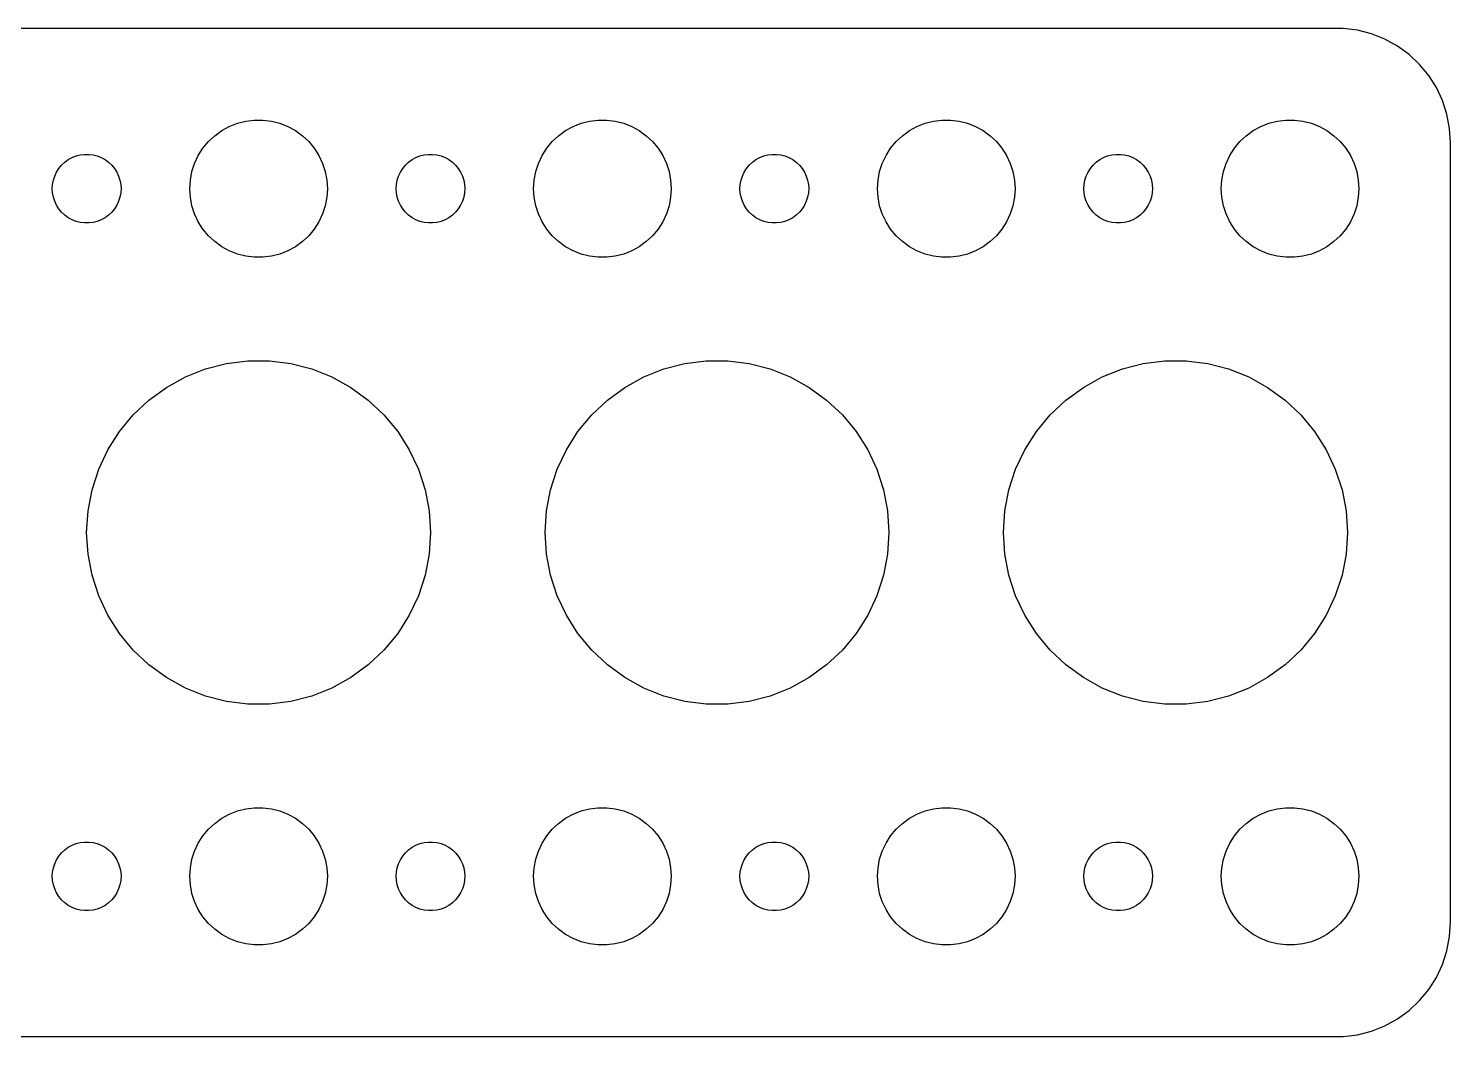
# Model space of a CAD drawing. Header units: metres. Extents: x -52 to 52, y -22 to 22.
# Drawn here: x -10 to 52, y -22 to 22 of the extents above; entities that cross this region are included whole.
import ezdxf

# ---------------------------------------------------------------- set-up
doc = ezdxf.new("R2010")
doc.units = ezdxf.units.M

msp = doc.modelspace()

# ---------------------------------------------------------------- linework, layer by layer
for p, q in [((47.3139, 21.9901), (-47.3139, 21.9901)), ((47.9369, 21.9114), (47.3139, 21.9901)), ((48.5451, 21.7553), (47.9369, 21.9114)), ((49.1289, 21.5241), (48.5451, 21.7553)), ((49.6791, 21.2216), (49.1289, 21.5241)), ((50.1871, 20.8526), (49.6791, 21.2216)), ((50.6448, 20.4227), (50.1871, 20.8526)), ((51.0451, 19.9389), (50.6448, 20.4227)), ((51.3815, 19.4088), (51.0451, 19.9389)), ((51.6489, 18.8406), (51.3815, 19.4088)), ((51.8429, 18.2434), (51.6489, 18.8406)), ((-0.56213, 17.9469), (-0.18837, 17.9941)), ((-0.18837, 17.9941), (0.18837, 17.9941)), ((0.18837, 17.9941), (0.56213, 17.9469)), ((14.4379, 17.9469), (14.8116, 17.9941)), ((14.8116, 17.9941), (15.1884, 17.9941)), ((15.1884, 17.9941), (15.5621, 17.9469)), ((29.4379, 17.9469), (29.8116, 17.9941)), ((29.8116, 17.9941), (30.1884, 17.9941)), ((30.1884, 17.9941), (30.5621, 17.9469)), ((44.4379, 17.9469), (44.8116, 17.9941)), ((44.8116, 17.9941), (45.1884, 17.9941)), ((45.1884, 17.9941), (45.5621, 17.9469)), ((51.9606, 17.6267), (51.8429, 18.2434)), ((-1.91226, 17.3115), (-1.60747, 17.533)), ((-1.60747, 17.533), (-1.27733, 17.7145)), ((-1.27733, 17.7145), (-0.92705, 17.8532)), ((-0.92705, 17.8532), (-0.56213, 17.9469)), ((0.56213, 17.9469), (0.92705, 17.8532)), ((0.92705, 17.8532), (1.27733, 17.7145)), ((1.27733, 17.7145), (1.60747, 17.533)), ((1.60747, 17.533), (1.91226, 17.3115)), ((13.0877, 17.3115), (13.3925, 17.533)), ((13.3925, 17.533), (13.7227, 17.7145)), ((13.7227, 17.7145), (14.0729, 17.8532)), ((14.0729, 17.8532), (14.4379, 17.9469)), ((15.5621, 17.9469), (15.927, 17.8532)), ((15.927, 17.8532), (16.2773, 17.7145)), ((16.2773, 17.7145), (16.6075, 17.533)), ((16.6075, 17.533), (16.9123, 17.3115)), ((28.0877, 17.3115), (28.3925, 17.533)), ((28.3925, 17.533), (28.7227, 17.7145)), ((28.7227, 17.7145), (29.0729, 17.8532)), ((29.0729, 17.8532), (29.4379, 17.9469)), ((30.5621, 17.9469), (30.927, 17.8532)), ((30.927, 17.8532), (31.2773, 17.7145)), ((31.2773, 17.7145), (31.6075, 17.533)), ((31.6075, 17.533), (31.9123, 17.3115)), ((43.0877, 17.3115), (43.3925, 17.533)), ((43.3925, 17.533), (43.7227, 17.7145)), ((43.7227, 17.7145), (44.0729, 17.8532)), ((44.0729, 17.8532), (44.4379, 17.9469)), ((45.5621, 17.9469), (45.927, 17.8532)), ((45.927, 17.8532), (46.2773, 17.7145)), ((46.2773, 17.7145), (46.6075, 17.533)), ((46.6075, 17.533), (46.9123, 17.3115)), ((52, 17), (51.9606, 17.6267)), ((-2.62891, 16.4453), (-2.42705, 16.7634)), ((-2.42705, 16.7634), (-2.1869, 17.0536)), ((-2.1869, 17.0536), (-1.91226, 17.3115)), ((1.91226, 17.3115), (2.1869, 17.0536)), ((2.1869, 17.0536), (2.42705, 16.7634)), ((2.42705, 16.7634), (2.62891, 16.4453)), ((12.3711, 16.4453), (12.5729, 16.7634)), ((12.5729, 16.7634), (12.8131, 17.0536)), ((12.8131, 17.0536), (13.0877, 17.3115)), ((16.9123, 17.3115), (17.1869, 17.0536)), ((17.1869, 17.0536), (17.427, 16.7634)), ((17.427, 16.7634), (17.6289, 16.4453)), ((27.3711, 16.4453), (27.5729, 16.7634)), ((27.5729, 16.7634), (27.8131, 17.0536)), ((27.8131, 17.0536), (28.0877, 17.3115)), ((31.9123, 17.3115), (32.1869, 17.0536)), ((32.1869, 17.0536), (32.427, 16.7634)), ((32.427, 16.7634), (32.6289, 16.4453)), ((42.3711, 16.4453), (42.5729, 16.7634)), ((42.5729, 16.7634), (42.8131, 17.0536)), ((42.8131, 17.0536), (43.0877, 17.3115)), ((46.9123, 17.3115), (47.1869, 17.0536)), ((47.1869, 17.0536), (47.427, 16.7634)), ((47.427, 16.7634), (47.6289, 16.4453)), ((52, -17), (52, 17)), ((-8.59344, 16.0268), (-8.45613, 16.1558)), ((-8.45613, 16.1558), (-8.30373, 16.2665)), ((-8.30373, 16.2665), (-8.13866, 16.3572)), ((-8.13866, 16.3572), (-7.96352, 16.4266)), ((-7.96352, 16.4266), (-7.78107, 16.4734)), ((-7.78107, 16.4734), (-7.59418, 16.497)), ((-7.59418, 16.497), (-7.40581, 16.497)), ((-7.40581, 16.497), (-7.21892, 16.4734)), ((-7.21892, 16.4734), (-7.03647, 16.4266)), ((-7.03647, 16.4266), (-6.86133, 16.3572)), ((-6.86133, 16.3572), (-6.69626, 16.2665)), ((-6.69626, 16.2665), (-6.54385, 16.1558)), ((-6.54385, 16.1558), (-6.40654, 16.0268)), ((-2.78932, 16.1044), (-2.62891, 16.4453)), ((2.62891, 16.4453), (2.78932, 16.1044)), ((6.40654, 16.0268), (6.54385, 16.1558)), ((6.54385, 16.1558), (6.69626, 16.2665)), ((6.69626, 16.2665), (6.86133, 16.3572)), ((6.86133, 16.3572), (7.03647, 16.4266)), ((7.03647, 16.4266), (7.21892, 16.4734)), ((7.21892, 16.4734), (7.40581, 16.497)), ((7.40581, 16.497), (7.59418, 16.497)), ((7.59418, 16.497), (7.78107, 16.4734)), ((7.78107, 16.4734), (7.96352, 16.4266)), ((7.96352, 16.4266), (8.13866, 16.3572)), ((8.13866, 16.3572), (8.30373, 16.2665)), ((8.30373, 16.2665), (8.45613, 16.1558)), ((8.45613, 16.1558), (8.59344, 16.0268)), ((12.2107, 16.1044), (12.3711, 16.4453)), ((17.6289, 16.4453), (17.7893, 16.1044)), ((21.4065, 16.0268), (21.5439, 16.1558)), ((21.5439, 16.1558), (21.6963, 16.2665)), ((21.6963, 16.2665), (21.8613, 16.3572)), ((21.8613, 16.3572), (22.0365, 16.4266)), ((22.0365, 16.4266), (22.2189, 16.4734)), ((22.2189, 16.4734), (22.4058, 16.497)), ((22.4058, 16.497), (22.5942, 16.497)), ((22.5942, 16.497), (22.7811, 16.4734)), ((22.7811, 16.4734), (22.9635, 16.4266)), ((22.9635, 16.4266), (23.1387, 16.3572)), ((23.1387, 16.3572), (23.3037, 16.2665)), ((23.3037, 16.2665), (23.4561, 16.1558)), ((23.4561, 16.1558), (23.5934, 16.0268)), ((27.2107, 16.1044), (27.3711, 16.4453)), ((32.6289, 16.4453), (32.7893, 16.1044)), ((36.4065, 16.0268), (36.5439, 16.1558)), ((36.5439, 16.1558), (36.6963, 16.2665)), ((36.6963, 16.2665), (36.8613, 16.3572)), ((36.8613, 16.3572), (37.0365, 16.4266)), ((37.0365, 16.4266), (37.2189, 16.4734)), ((37.2189, 16.4734), (37.4058, 16.497)), ((37.4058, 16.497), (37.5942, 16.497)), ((37.5942, 16.497), (37.7811, 16.4734)), ((37.7811, 16.4734), (37.9635, 16.4266)), ((37.9635, 16.4266), (38.1387, 16.3572)), ((38.1387, 16.3572), (38.3037, 16.2665)), ((38.3037, 16.2665), (38.4561, 16.1558)), ((38.4561, 16.1558), (38.5934, 16.0268)), ((42.2107, 16.1044), (42.3711, 16.4453)), ((47.6289, 16.4453), (47.7893, 16.1044)), ((-8.95287, 15.373), (-8.89465, 15.5522)), ((-8.89465, 15.5522), (-8.81445, 15.7226)), ((-8.81445, 15.7226), (-8.71352, 15.8817)), ((-8.71352, 15.8817), (-8.59344, 16.0268)), ((-6.40654, 16.0268), (-6.28647, 15.8817)), ((-6.28647, 15.8817), (-6.18553, 15.7226)), ((-6.18553, 15.7226), (-6.10533, 15.5522)), ((-6.10533, 15.5522), (-6.04712, 15.373)), ((-2.97633, 15.376), (-2.90575, 15.7461)), ((-2.90575, 15.7461), (-2.78932, 16.1044)), ((2.78932, 16.1044), (2.90575, 15.7461)), ((2.90575, 15.7461), (2.97633, 15.376)), ((6.04712, 15.373), (6.10533, 15.5522)), ((6.10533, 15.5522), (6.18553, 15.7226)), ((6.18553, 15.7226), (6.28647, 15.8817)), ((6.28647, 15.8817), (6.40654, 16.0268)), ((8.59344, 16.0268), (8.71352, 15.8817)), ((8.71352, 15.8817), (8.81445, 15.7226)), ((8.81445, 15.7226), (8.89465, 15.5522)), ((8.89465, 15.5522), (8.95287, 15.373)), ((12.0237, 15.376), (12.0942, 15.7461)), ((12.0942, 15.7461), (12.2107, 16.1044)), ((17.7893, 16.1044), (17.9057, 15.7461)), ((17.9057, 15.7461), (17.9763, 15.376)), ((21.0471, 15.373), (21.1053, 15.5522)), ((21.1053, 15.5522), (21.1855, 15.7226)), ((21.1855, 15.7226), (21.2865, 15.8817)), ((21.2865, 15.8817), (21.4065, 16.0268)), ((23.5934, 16.0268), (23.7135, 15.8817)), ((23.7135, 15.8817), (23.8145, 15.7226)), ((23.8145, 15.7226), (23.8947, 15.5522)), ((23.8947, 15.5522), (23.9529, 15.373)), ((27.0237, 15.376), (27.0942, 15.7461)), ((27.0942, 15.7461), (27.2107, 16.1044)), ((32.7893, 16.1044), (32.9057, 15.7461)), ((32.9057, 15.7461), (32.9763, 15.376)), ((36.0471, 15.373), (36.1053, 15.5522)), ((36.1053, 15.5522), (36.1855, 15.7226)), ((36.1855, 15.7226), (36.2865, 15.8817)), ((36.2865, 15.8817), (36.4065, 16.0268)), ((38.5934, 16.0268), (38.7135, 15.8817)), ((38.7135, 15.8817), (38.8145, 15.7226)), ((38.8145, 15.7226), (38.8947, 15.5522)), ((38.8947, 15.5522), (38.9529, 15.373)), ((42.0237, 15.376), (42.0942, 15.7461)), ((42.0942, 15.7461), (42.2107, 16.1044)), ((47.7893, 16.1044), (47.9057, 15.7461)), ((47.9057, 15.7461), (47.9763, 15.376)), ((-9, 15), (-8.98816, 15.188)), ((-8.98816, 14.812), (-9, 15)), ((-8.98816, 15.188), (-8.95287, 15.373)), ((-6.04712, 15.373), (-6.01183, 15.188)), ((-6.01183, 15.188), (-6, 15)), ((-6, 15), (-6.01183, 14.812)), ((-3, 15), (-2.97633, 15.376)), ((-2.97633, 14.624), (-3, 15)), ((2.97633, 15.376), (3, 15)), ((3, 15), (2.97633, 14.624)), ((6, 15), (6.01183, 15.188)), ((6.01183, 14.812), (6, 15)), ((6.01183, 15.188), (6.04712, 15.373)), ((8.95287, 15.373), (8.98816, 15.188)), ((8.98816, 15.188), (9, 15)), ((9, 15), (8.98816, 14.812)), ((12, 15), (12.0237, 15.376)), ((12.0237, 14.624), (12, 15)), ((17.9763, 15.376), (18, 15)), ((18, 15), (17.9763, 14.624)), ((21, 15), (21.0118, 15.188)), ((21.0118, 14.812), (21, 15)), ((21.0118, 15.188), (21.0471, 15.373)), ((23.9529, 15.373), (23.9882, 15.188)), ((23.9882, 15.188), (24, 15)), ((24, 15), (23.9882, 14.812)), ((27, 15), (27.0237, 15.376)), ((27.0237, 14.624), (27, 15)), ((32.9763, 15.376), (33, 15)), ((33, 15), (32.9763, 14.624)), ((36, 15), (36.0118, 15.188)), ((36.0118, 14.812), (36, 15)), ((36.0118, 15.188), (36.0471, 15.373)), ((38.9529, 15.373), (38.9882, 15.188)), ((38.9882, 15.188), (39, 15)), ((39, 15), (38.9882, 14.812)), ((42, 15), (42.0237, 15.376)), ((42.0237, 14.624), (42, 15)), ((47.9763, 15.376), (48, 15)), ((48, 15), (47.9763, 14.624)), ((-8.95287, 14.627), (-8.98816, 14.812)), ((-8.89465, 14.4478), (-8.95287, 14.627)), ((-8.81445, 14.2774), (-8.89465, 14.4478)), ((-8.71352, 14.1183), (-8.81445, 14.2774)), ((-6.18553, 14.2774), (-6.28647, 14.1183)), ((-6.10533, 14.4478), (-6.18553, 14.2774)), ((-6.04712, 14.627), (-6.10533, 14.4478)), ((-6.01183, 14.812), (-6.04712, 14.627)), ((-2.90575, 14.2539), (-2.97633, 14.624)), ((2.97633, 14.624), (2.90575, 14.2539)), ((6.04712, 14.627), (6.01183, 14.812)), ((6.10533, 14.4478), (6.04712, 14.627)), ((6.18553, 14.2774), (6.10533, 14.4478)), ((6.28647, 14.1183), (6.18553, 14.2774)), ((8.81445, 14.2774), (8.71352, 14.1183)), ((8.89465, 14.4478), (8.81445, 14.2774)), ((8.95287, 14.627), (8.89465, 14.4478)), ((8.98816, 14.812), (8.95287, 14.627)), ((12.0942, 14.2539), (12.0237, 14.624)), ((17.9763, 14.624), (17.9057, 14.2539)), ((21.0471, 14.627), (21.0118, 14.812)), ((21.1053, 14.4478), (21.0471, 14.627)), ((21.1855, 14.2774), (21.1053, 14.4478)), ((21.2865, 14.1183), (21.1855, 14.2774)), ((23.8145, 14.2774), (23.7135, 14.1183)), ((23.8947, 14.4478), (23.8145, 14.2774)), ((23.9529, 14.627), (23.8947, 14.4478)), ((23.9882, 14.812), (23.9529, 14.627)), ((27.0942, 14.2539), (27.0237, 14.624)), ((32.9763, 14.624), (32.9057, 14.2539)), ((36.0471, 14.627), (36.0118, 14.812)), ((36.1053, 14.4478), (36.0471, 14.627)), ((36.1855, 14.2774), (36.1053, 14.4478)), ((36.2865, 14.1183), (36.1855, 14.2774)), ((38.8145, 14.2774), (38.7135, 14.1183)), ((38.8947, 14.4478), (38.8145, 14.2774)), ((38.9529, 14.627), (38.8947, 14.4478)), ((38.9882, 14.812), (38.9529, 14.627)), ((42.0942, 14.2539), (42.0237, 14.624)), ((47.9763, 14.624), (47.9057, 14.2539)), ((-8.59344, 13.9732), (-8.71352, 14.1183)), ((-8.45613, 13.8442), (-8.59344, 13.9732)), ((-8.30373, 13.7335), (-8.45613, 13.8442)), ((-8.13866, 13.6427), (-8.30373, 13.7335)), ((-6.69626, 13.7335), (-6.86133, 13.6427)), ((-6.54385, 13.8442), (-6.69626, 13.7335)), ((-6.40654, 13.9732), (-6.54385, 13.8442)), ((-6.28647, 14.1183), (-6.40654, 13.9732)), ((-2.78932, 13.8956), (-2.90575, 14.2539)), ((-2.62891, 13.5547), (-2.78932, 13.8956)), ((2.78932, 13.8956), (2.62891, 13.5547)), ((2.90575, 14.2539), (2.78932, 13.8956)), ((6.40654, 13.9732), (6.28647, 14.1183)), ((6.54385, 13.8442), (6.40654, 13.9732)), ((6.69626, 13.7335), (6.54385, 13.8442)), ((6.86133, 13.6427), (6.69626, 13.7335)), ((8.30373, 13.7335), (8.13866, 13.6427)), ((8.45613, 13.8442), (8.30373, 13.7335)), ((8.59344, 13.9732), (8.45613, 13.8442)), ((8.71352, 14.1183), (8.59344, 13.9732)), ((12.2107, 13.8956), (12.0942, 14.2539)), ((12.3711, 13.5547), (12.2107, 13.8956)), ((17.7893, 13.8956), (17.6289, 13.5547)), ((17.9057, 14.2539), (17.7893, 13.8956)), ((21.4065, 13.9732), (21.2865, 14.1183)), ((21.5439, 13.8442), (21.4065, 13.9732)), ((21.6963, 13.7335), (21.5439, 13.8442)), ((21.8613, 13.6427), (21.6963, 13.7335)), ((23.3037, 13.7335), (23.1387, 13.6427)), ((23.4561, 13.8442), (23.3037, 13.7335)), ((23.5934, 13.9732), (23.4561, 13.8442)), ((23.7135, 14.1183), (23.5934, 13.9732)), ((27.2107, 13.8956), (27.0942, 14.2539)), ((27.3711, 13.5547), (27.2107, 13.8956)), ((32.7893, 13.8956), (32.6289, 13.5547)), ((32.9057, 14.2539), (32.7893, 13.8956)), ((36.4065, 13.9732), (36.2865, 14.1183)), ((36.5439, 13.8442), (36.4065, 13.9732)), ((36.6963, 13.7335), (36.5439, 13.8442)), ((36.8613, 13.6427), (36.6963, 13.7335)), ((38.3037, 13.7335), (38.1387, 13.6427)), ((38.4561, 13.8442), (38.3037, 13.7335)), ((38.5934, 13.9732), (38.4561, 13.8442)), ((38.7135, 14.1183), (38.5934, 13.9732)), ((42.2107, 13.8956), (42.0942, 14.2539)), ((42.3711, 13.5547), (42.2107, 13.8956)), ((47.7893, 13.8956), (47.6289, 13.5547)), ((47.9057, 14.2539), (47.7893, 13.8956)), ((-7.96352, 13.5734), (-8.13866, 13.6427)), ((-7.78107, 13.5266), (-7.96352, 13.5734)), ((-7.59418, 13.5029), (-7.78107, 13.5266)), ((-7.40581, 13.5029), (-7.59418, 13.5029)), ((-7.21892, 13.5266), (-7.40581, 13.5029)), ((-7.03647, 13.5734), (-7.21892, 13.5266)), ((-6.86133, 13.6427), (-7.03647, 13.5734)), ((-2.42705, 13.2366), (-2.62891, 13.5547)), ((-2.1869, 12.9464), (-2.42705, 13.2366)), ((2.42705, 13.2366), (2.1869, 12.9464)), ((2.62891, 13.5547), (2.42705, 13.2366)), ((7.03647, 13.5734), (6.86133, 13.6427)), ((7.21892, 13.5266), (7.03647, 13.5734)), ((7.40581, 13.5029), (7.21892, 13.5266)), ((7.59418, 13.5029), (7.40581, 13.5029)), ((7.78107, 13.5266), (7.59418, 13.5029)), ((7.96352, 13.5734), (7.78107, 13.5266)), ((8.13866, 13.6427), (7.96352, 13.5734)), ((12.5729, 13.2366), (12.3711, 13.5547)), ((12.8131, 12.9464), (12.5729, 13.2366)), ((17.427, 13.2366), (17.1869, 12.9464)), ((17.6289, 13.5547), (17.427, 13.2366)), ((22.0365, 13.5734), (21.8613, 13.6427)), ((22.2189, 13.5266), (22.0365, 13.5734)), ((22.4058, 13.5029), (22.2189, 13.5266)), ((22.5942, 13.5029), (22.4058, 13.5029)), ((22.7811, 13.5266), (22.5942, 13.5029)), ((22.9635, 13.5734), (22.7811, 13.5266)), ((23.1387, 13.6427), (22.9635, 13.5734)), ((27.5729, 13.2366), (27.3711, 13.5547)), ((27.8131, 12.9464), (27.5729, 13.2366)), ((32.427, 13.2366), (32.1869, 12.9464)), ((32.6289, 13.5547), (32.427, 13.2366)), ((37.0365, 13.5734), (36.8613, 13.6427)), ((37.2189, 13.5266), (37.0365, 13.5734)), ((37.4058, 13.5029), (37.2189, 13.5266)), ((37.5942, 13.5029), (37.4058, 13.5029)), ((37.7811, 13.5266), (37.5942, 13.5029)), ((37.9635, 13.5734), (37.7811, 13.5266)), ((38.1387, 13.6427), (37.9635, 13.5734)), ((42.5729, 13.2366), (42.3711, 13.5547)), ((42.8131, 12.9464), (42.5729, 13.2366)), ((47.427, 13.2366), (47.1869, 12.9464)), ((47.6289, 13.5547), (47.427, 13.2366)), ((-1.91226, 12.6884), (-2.1869, 12.9464)), ((-1.60747, 12.467), (-1.91226, 12.6884)), ((-1.27733, 12.2855), (-1.60747, 12.467)), ((1.60747, 12.467), (1.27733, 12.2855)), ((1.91226, 12.6884), (1.60747, 12.467)), ((2.1869, 12.9464), (1.91226, 12.6884)), ((13.0877, 12.6884), (12.8131, 12.9464)), ((13.3925, 12.467), (13.0877, 12.6884)), ((13.7227, 12.2855), (13.3925, 12.467)), ((16.6075, 12.467), (16.2773, 12.2855)), ((16.9123, 12.6884), (16.6075, 12.467)), ((17.1869, 12.9464), (16.9123, 12.6884)), ((28.0877, 12.6884), (27.8131, 12.9464)), ((28.3925, 12.467), (28.0877, 12.6884)), ((28.7227, 12.2855), (28.3925, 12.467)), ((31.6075, 12.467), (31.2773, 12.2855)), ((31.9123, 12.6884), (31.6075, 12.467)), ((32.1869, 12.9464), (31.9123, 12.6884)), ((43.0877, 12.6884), (42.8131, 12.9464)), ((43.3925, 12.467), (43.0877, 12.6884)), ((43.7227, 12.2855), (43.3925, 12.467)), ((46.6075, 12.467), (46.2773, 12.2855)), ((46.9123, 12.6884), (46.6075, 12.467)), ((47.1869, 12.9464), (46.9123, 12.6884)), ((-0.92705, 12.1468), (-1.27733, 12.2855)), ((-0.56213, 12.0531), (-0.92705, 12.1468)), ((-0.18837, 12.0059), (-0.56213, 12.0531)), ((0.18837, 12.0059), (-0.18837, 12.0059)), ((0.56213, 12.0531), (0.18837, 12.0059)), ((0.92705, 12.1468), (0.56213, 12.0531)), ((1.27733, 12.2855), (0.92705, 12.1468)), ((14.0729, 12.1468), (13.7227, 12.2855)), ((14.4379, 12.0531), (14.0729, 12.1468)), ((14.8116, 12.0059), (14.4379, 12.0531)), ((15.1884, 12.0059), (14.8116, 12.0059)), ((15.5621, 12.0531), (15.1884, 12.0059)), ((15.927, 12.1468), (15.5621, 12.0531)), ((16.2773, 12.2855), (15.927, 12.1468)), ((29.0729, 12.1468), (28.7227, 12.2855)), ((29.4379, 12.0531), (29.0729, 12.1468)), ((29.8116, 12.0059), (29.4379, 12.0531)), ((30.1884, 12.0059), (29.8116, 12.0059)), ((30.5621, 12.0531), (30.1884, 12.0059)), ((30.927, 12.1468), (30.5621, 12.0531)), ((31.2773, 12.2855), (30.927, 12.1468)), ((44.0729, 12.1468), (43.7227, 12.2855)), ((44.4379, 12.0531), (44.0729, 12.1468)), ((44.8116, 12.0059), (44.4379, 12.0531)), ((45.1884, 12.0059), (44.8116, 12.0059)), ((45.5621, 12.0531), (45.1884, 12.0059)), ((45.927, 12.1468), (45.5621, 12.0531)), ((46.2773, 12.2855), (45.927, 12.1468)), ((-1.40535, 7.36714), (-0.47092, 7.4852)), ((-0.47092, 7.4852), (0.47092, 7.4852)), ((0.47092, 7.4852), (1.40535, 7.36714)), ((18.5946, 7.36714), (19.5291, 7.4852)), ((19.5291, 7.4852), (20.4709, 7.4852)), ((20.4709, 7.4852), (21.4053, 7.36714)), ((38.5946, 7.36714), (39.5291, 7.4852)), ((39.5291, 7.4852), (40.4709, 7.4852)), ((40.4709, 7.4852), (41.4053, 7.36714)), ((-3.19334, 6.78619), (-2.31763, 7.13292)), ((-2.31763, 7.13292), (-1.40535, 7.36714)), ((1.40535, 7.36714), (2.31763, 7.13292)), ((2.31763, 7.13292), (3.19334, 6.78619)), ((16.8067, 6.78619), (17.6824, 7.13292)), ((17.6824, 7.13292), (18.5946, 7.36714)), ((21.4053, 7.36714), (22.3176, 7.13292)), ((22.3176, 7.13292), (23.1933, 6.78619)), ((36.8067, 6.78619), (37.6824, 7.13292)), ((37.6824, 7.13292), (38.5946, 7.36714)), ((41.4053, 7.36714), (42.3176, 7.13292)), ((42.3176, 7.13292), (43.1933, 6.78619)), ((-4.78067, 5.77884), (-4.01869, 6.33246)), ((-4.01869, 6.33246), (-3.19334, 6.78619)), ((3.19334, 6.78619), (4.01869, 6.33246)), ((4.01869, 6.33246), (4.78067, 5.77884)), ((15.2193, 5.77884), (15.9813, 6.33246)), ((15.9813, 6.33246), (16.8067, 6.78619)), ((23.1933, 6.78619), (24.0187, 6.33246)), ((24.0187, 6.33246), (24.7807, 5.77884)), ((35.2193, 5.77884), (35.9813, 6.33246)), ((35.9813, 6.33246), (36.8067, 6.78619)), ((43.1933, 6.78619), (44.0187, 6.33246)), ((44.0187, 6.33246), (44.7807, 5.77884)), ((-5.46725, 5.13409), (-4.78067, 5.77884)), ((4.78067, 5.77884), (5.46725, 5.13409)), ((14.5327, 5.13409), (15.2193, 5.77884)), ((24.7807, 5.77884), (25.4673, 5.13409)), ((34.5327, 5.13409), (35.2193, 5.77884)), ((44.7807, 5.77884), (45.4673, 5.13409)), ((-6.06763, 4.40839), (-5.46725, 5.13409)), ((5.46725, 5.13409), (6.06763, 4.40839)), ((13.9324, 4.40839), (14.5327, 5.13409)), ((25.4673, 5.13409), (26.0676, 4.40839)), ((33.9324, 4.40839), (34.5327, 5.13409)), ((45.4673, 5.13409), (46.0676, 4.40839)), ((-6.5723, 3.61314), (-6.06763, 4.40839)), ((6.06763, 4.40839), (6.5723, 3.61314)), ((13.4277, 3.61314), (13.9324, 4.40839)), ((26.0676, 4.40839), (26.5723, 3.61314)), ((33.4277, 3.61314), (33.9324, 4.40839)), ((46.0676, 4.40839), (46.5723, 3.61314)), ((-6.97331, 2.76093), (-6.5723, 3.61314)), ((6.5723, 3.61314), (6.97331, 2.76093)), ((13.0267, 2.76093), (13.4277, 3.61314)), ((26.5723, 3.61314), (26.9733, 2.76093)), ((33.0267, 2.76093), (33.4277, 3.61314)), ((46.5723, 3.61314), (46.9733, 2.76093)), ((-7.26436, 1.86517), (-6.97331, 2.76093)), ((6.97331, 2.76093), (7.26436, 1.86517)), ((12.7356, 1.86517), (13.0267, 2.76093)), ((26.9733, 2.76093), (27.2644, 1.86517)), ((32.7356, 1.86517), (33.0267, 2.76093)), ((46.9733, 2.76093), (47.2644, 1.86517)), ((-7.44086, 0.93999), (-7.26436, 1.86517)), ((7.26436, 1.86517), (7.44086, 0.93999)), ((12.5591, 0.93999), (12.7356, 1.86517)), ((27.2644, 1.86517), (27.4409, 0.93999)), ((32.5591, 0.93999), (32.7356, 1.86517)), ((47.2644, 1.86517), (47.4409, 0.93999)), ((-7.5, 0), (-7.44086, 0.93999)), ((7.44086, 0.93999), (7.5, 0)), ((12.5, 0), (12.5591, 0.93999)), ((27.4409, 0.93999), (27.5, 0)), ((32.5, 0), (32.5591, 0.93999)), ((47.4409, 0.93999), (47.5, 0)), ((-7.44086, -0.93999), (-7.5, 0)), ((7.5, 0), (7.44086, -0.93999)), ((12.5591, -0.93999), (12.5, 0)), ((27.5, 0), (27.4409, -0.93999)), ((32.5591, -0.93999), (32.5, 0)), ((47.5, 0), (47.4409, -0.93999)), ((-7.26436, -1.86517), (-7.44086, -0.93999)), ((7.44086, -0.93999), (7.26436, -1.86517)), ((12.7356, -1.86517), (12.5591, -0.93999)), ((27.4409, -0.93999), (27.2644, -1.86517)), ((32.7356, -1.86517), (32.5591, -0.93999)), ((47.4409, -0.93999), (47.2644, -1.86517)), ((-6.97331, -2.76093), (-7.26436, -1.86517)), ((7.26436, -1.86517), (6.97331, -2.76093)), ((13.0267, -2.76093), (12.7356, -1.86517)), ((27.2644, -1.86517), (26.9733, -2.76093)), ((33.0267, -2.76093), (32.7356, -1.86517)), ((47.2644, -1.86517), (46.9733, -2.76093)), ((-6.5723, -3.61314), (-6.97331, -2.76093)), ((6.97331, -2.76093), (6.5723, -3.61314)), ((13.4277, -3.61314), (13.0267, -2.76093)), ((26.9733, -2.76093), (26.5723, -3.61314)), ((33.4277, -3.61314), (33.0267, -2.76093)), ((46.9733, -2.76093), (46.5723, -3.61314)), ((-6.06763, -4.40839), (-6.5723, -3.61314)), ((6.5723, -3.61314), (6.06763, -4.40839)), ((13.9324, -4.40839), (13.4277, -3.61314)), ((26.5723, -3.61314), (26.0676, -4.40839)), ((33.9324, -4.40839), (33.4277, -3.61314)), ((46.5723, -3.61314), (46.0676, -4.40839)), ((-5.46725, -5.13409), (-6.06763, -4.40839)), ((6.06763, -4.40839), (5.46725, -5.13409)), ((14.5327, -5.13409), (13.9324, -4.40839)), ((26.0676, -4.40839), (25.4673, -5.13409)), ((34.5327, -5.13409), (33.9324, -4.40839)), ((46.0676, -4.40839), (45.4673, -5.13409)), ((-4.78067, -5.77884), (-5.46725, -5.13409)), ((5.46725, -5.13409), (4.78067, -5.77884)), ((15.2193, -5.77884), (14.5327, -5.13409)), ((25.4673, -5.13409), (24.7807, -5.77884)), ((35.2193, -5.77884), (34.5327, -5.13409)), ((45.4673, -5.13409), (44.7807, -5.77884)), ((-4.01869, -6.33246), (-4.78067, -5.77884)), ((4.78067, -5.77884), (4.01869, -6.33246)), ((15.9813, -6.33246), (15.2193, -5.77884)), ((24.7807, -5.77884), (24.0187, -6.33246)), ((35.9813, -6.33246), (35.2193, -5.77884)), ((44.7807, -5.77884), (44.0187, -6.33246)), ((-3.19334, -6.78619), (-4.01869, -6.33246)), ((-2.31763, -7.13292), (-3.19334, -6.78619)), ((3.19334, -6.78619), (2.31763, -7.13292)), ((4.01869, -6.33246), (3.19334, -6.78619)), ((16.8067, -6.78619), (15.9813, -6.33246)), ((17.6824, -7.13292), (16.8067, -6.78619)), ((23.1933, -6.78619), (22.3176, -7.13292)), ((24.0187, -6.33246), (23.1933, -6.78619)), ((36.8067, -6.78619), (35.9813, -6.33246)), ((37.6824, -7.13292), (36.8067, -6.78619)), ((43.1933, -6.78619), (42.3176, -7.13292)), ((44.0187, -6.33246), (43.1933, -6.78619)), ((-1.40535, -7.36714), (-2.31763, -7.13292)), ((-0.47092, -7.4852), (-1.40535, -7.36714)), ((1.40535, -7.36714), (0.47092, -7.4852)), ((2.31763, -7.13292), (1.40535, -7.36714)), ((18.5946, -7.36714), (17.6824, -7.13292)), ((19.5291, -7.4852), (18.5946, -7.36714)), ((21.4053, -7.36714), (20.4709, -7.4852)), ((22.3176, -7.13292), (21.4053, -7.36714)), ((38.5946, -7.36714), (37.6824, -7.13292)), ((39.5291, -7.4852), (38.5946, -7.36714)), ((41.4053, -7.36714), (40.4709, -7.4852)), ((42.3176, -7.13292), (41.4053, -7.36714)), ((0.47092, -7.4852), (-0.47092, -7.4852)), ((20.4709, -7.4852), (19.5291, -7.4852)), ((40.4709, -7.4852), (39.5291, -7.4852)), ((-1.60747, -12.467), (-1.27733, -12.2855)), ((-1.27733, -12.2855), (-0.92705, -12.1468)), ((-0.92705, -12.1468), (-0.56213, -12.0531)), ((-0.56213, -12.0531), (-0.18837, -12.0059)), ((-0.18837, -12.0059), (0.18837, -12.0059)), ((0.18837, -12.0059), (0.56213, -12.0531)), ((0.56213, -12.0531), (0.92705, -12.1468)), ((0.92705, -12.1468), (1.27733, -12.2855)), ((1.27733, -12.2855), (1.60747, -12.467)), ((13.3925, -12.467), (13.7227, -12.2855)), ((13.7227, -12.2855), (14.0729, -12.1468)), ((14.0729, -12.1468), (14.4379, -12.0531)), ((14.4379, -12.0531), (14.8116, -12.0059)), ((14.8116, -12.0059), (15.1884, -12.0059)), ((15.1884, -12.0059), (15.5621, -12.0531)), ((15.5621, -12.0531), (15.927, -12.1468)), ((15.927, -12.1468), (16.2773, -12.2855)), ((16.2773, -12.2855), (16.6075, -12.467)), ((28.3925, -12.467), (28.7227, -12.2855)), ((28.7227, -12.2855), (29.0729, -12.1468)), ((29.0729, -12.1468), (29.4379, -12.0531)), ((29.4379, -12.0531), (29.8116, -12.0059)), ((29.8116, -12.0059), (30.1884, -12.0059)), ((30.1884, -12.0059), (30.5621, -12.0531)), ((30.5621, -12.0531), (30.927, -12.1468)), ((30.927, -12.1468), (31.2773, -12.2855)), ((31.2773, -12.2855), (31.6075, -12.467)), ((43.3925, -12.467), (43.7227, -12.2855)), ((43.7227, -12.2855), (44.0729, -12.1468)), ((44.0729, -12.1468), (44.4379, -12.0531)), ((44.4379, -12.0531), (44.8116, -12.0059)), ((44.8116, -12.0059), (45.1884, -12.0059)), ((45.1884, -12.0059), (45.5621, -12.0531)), ((45.5621, -12.0531), (45.927, -12.1468)), ((45.927, -12.1468), (46.2773, -12.2855)), ((46.2773, -12.2855), (46.6075, -12.467)), ((-2.42705, -13.2366), (-2.1869, -12.9464)), ((-2.1869, -12.9464), (-1.91226, -12.6884)), ((-1.91226, -12.6884), (-1.60747, -12.467)), ((1.60747, -12.467), (1.91226, -12.6884)), ((1.91226, -12.6884), (2.1869, -12.9464)), ((2.1869, -12.9464), (2.42705, -13.2366)), ((12.5729, -13.2366), (12.8131, -12.9464)), ((12.8131, -12.9464), (13.0877, -12.6884)), ((13.0877, -12.6884), (13.3925, -12.467)), ((16.6075, -12.467), (16.9123, -12.6884)), ((16.9123, -12.6884), (17.1869, -12.9464)), ((17.1869, -12.9464), (17.427, -13.2366)), ((27.5729, -13.2366), (27.8131, -12.9464)), ((27.8131, -12.9464), (28.0877, -12.6884)), ((28.0877, -12.6884), (28.3925, -12.467)), ((31.6075, -12.467), (31.9123, -12.6884)), ((31.9123, -12.6884), (32.1869, -12.9464)), ((32.1869, -12.9464), (32.427, -13.2366)), ((42.5729, -13.2366), (42.8131, -12.9464)), ((42.8131, -12.9464), (43.0877, -12.6884)), ((43.0877, -12.6884), (43.3925, -12.467)), ((46.6075, -12.467), (46.9123, -12.6884)), ((46.9123, -12.6884), (47.1869, -12.9464)), ((47.1869, -12.9464), (47.427, -13.2366)), ((-8.30373, -13.7335), (-8.13866, -13.6427)), ((-8.13866, -13.6427), (-7.96352, -13.5734)), ((-7.96352, -13.5734), (-7.78107, -13.5266)), ((-7.78107, -13.5266), (-7.59418, -13.5029)), ((-7.59418, -13.5029), (-7.40581, -13.5029)), ((-7.40581, -13.5029), (-7.21892, -13.5266)), ((-7.21892, -13.5266), (-7.03647, -13.5734)), ((-7.03647, -13.5734), (-6.86133, -13.6427)), ((-6.86133, -13.6427), (-6.69626, -13.7335)), ((-2.78932, -13.8956), (-2.62891, -13.5547)), ((-2.62891, -13.5547), (-2.42705, -13.2366)), ((2.42705, -13.2366), (2.62891, -13.5547)), ((2.62891, -13.5547), (2.78932, -13.8956)), ((6.69626, -13.7335), (6.86133, -13.6427)), ((6.86133, -13.6427), (7.03647, -13.5734)), ((7.03647, -13.5734), (7.21892, -13.5266)), ((7.21892, -13.5266), (7.40581, -13.5029)), ((7.40581, -13.5029), (7.59418, -13.5029)), ((7.59418, -13.5029), (7.78107, -13.5266)), ((7.78107, -13.5266), (7.96352, -13.5734)), ((7.96352, -13.5734), (8.13866, -13.6427)), ((8.13866, -13.6427), (8.30373, -13.7335)), ((12.2107, -13.8956), (12.3711, -13.5547)), ((12.3711, -13.5547), (12.5729, -13.2366)), ((17.427, -13.2366), (17.6289, -13.5547)), ((17.6289, -13.5547), (17.7893, -13.8956)), ((21.6963, -13.7335), (21.8613, -13.6427)), ((21.8613, -13.6427), (22.0365, -13.5734)), ((22.0365, -13.5734), (22.2189, -13.5266)), ((22.2189, -13.5266), (22.4058, -13.5029)), ((22.4058, -13.5029), (22.5942, -13.5029)), ((22.5942, -13.5029), (22.7811, -13.5266)), ((22.7811, -13.5266), (22.9635, -13.5734)), ((22.9635, -13.5734), (23.1387, -13.6427)), ((23.1387, -13.6427), (23.3037, -13.7335)), ((27.2107, -13.8956), (27.3711, -13.5547)), ((27.3711, -13.5547), (27.5729, -13.2366)), ((32.427, -13.2366), (32.6289, -13.5547)), ((32.6289, -13.5547), (32.7893, -13.8956)), ((36.6963, -13.7335), (36.8613, -13.6427)), ((36.8613, -13.6427), (37.0365, -13.5734)), ((37.0365, -13.5734), (37.2189, -13.5266)), ((37.2189, -13.5266), (37.4058, -13.5029)), ((37.4058, -13.5029), (37.5942, -13.5029)), ((37.5942, -13.5029), (37.7811, -13.5266)), ((37.7811, -13.5266), (37.9635, -13.5734)), ((37.9635, -13.5734), (38.1387, -13.6427)), ((38.1387, -13.6427), (38.3037, -13.7335)), ((42.2107, -13.8956), (42.3711, -13.5547)), ((42.3711, -13.5547), (42.5729, -13.2366)), ((47.427, -13.2366), (47.6289, -13.5547)), ((47.6289, -13.5547), (47.7893, -13.8956)), ((-8.81445, -14.2774), (-8.71352, -14.1183)), ((-8.71352, -14.1183), (-8.59344, -13.9732)), ((-8.59344, -13.9732), (-8.45613, -13.8442)), ((-8.45613, -13.8442), (-8.30373, -13.7335)), ((-6.69626, -13.7335), (-6.54385, -13.8442)), ((-6.54385, -13.8442), (-6.40654, -13.9732)), ((-6.40654, -13.9732), (-6.28647, -14.1183)), ((-6.28647, -14.1183), (-6.18553, -14.2774)), ((-2.97633, -14.624), (-2.90575, -14.2539)), ((-2.90575, -14.2539), (-2.78932, -13.8956)), ((2.78932, -13.8956), (2.90575, -14.2539)), ((2.90575, -14.2539), (2.97633, -14.624)), ((6.18553, -14.2774), (6.28647, -14.1183)), ((6.28647, -14.1183), (6.40654, -13.9732)), ((6.40654, -13.9732), (6.54385, -13.8442)), ((6.54385, -13.8442), (6.69626, -13.7335)), ((8.30373, -13.7335), (8.45613, -13.8442)), ((8.45613, -13.8442), (8.59344, -13.9732)), ((8.59344, -13.9732), (8.71352, -14.1183)), ((8.71352, -14.1183), (8.81445, -14.2774)), ((12.0237, -14.624), (12.0942, -14.2539)), ((12.0942, -14.2539), (12.2107, -13.8956)), ((17.7893, -13.8956), (17.9057, -14.2539)), ((17.9057, -14.2539), (17.9763, -14.624)), ((21.1855, -14.2774), (21.2865, -14.1183)), ((21.2865, -14.1183), (21.4065, -13.9732)), ((21.4065, -13.9732), (21.5439, -13.8442)), ((21.5439, -13.8442), (21.6963, -13.7335)), ((23.3037, -13.7335), (23.4561, -13.8442)), ((23.4561, -13.8442), (23.5934, -13.9732)), ((23.5934, -13.9732), (23.7135, -14.1183)), ((23.7135, -14.1183), (23.8145, -14.2774)), ((27.0237, -14.624), (27.0942, -14.2539)), ((27.0942, -14.2539), (27.2107, -13.8956)), ((32.7893, -13.8956), (32.9057, -14.2539)), ((32.9057, -14.2539), (32.9763, -14.624)), ((36.1855, -14.2774), (36.2865, -14.1183)), ((36.2865, -14.1183), (36.4065, -13.9732)), ((36.4065, -13.9732), (36.5439, -13.8442)), ((36.5439, -13.8442), (36.6963, -13.7335)), ((38.3037, -13.7335), (38.4561, -13.8442)), ((38.4561, -13.8442), (38.5934, -13.9732)), ((38.5934, -13.9732), (38.7135, -14.1183)), ((38.7135, -14.1183), (38.8145, -14.2774)), ((42.0237, -14.624), (42.0942, -14.2539)), ((42.0942, -14.2539), (42.2107, -13.8956)), ((47.7893, -13.8956), (47.9057, -14.2539)), ((47.9057, -14.2539), (47.9763, -14.624)), ((-9, -15), (-8.98816, -14.812)), ((-8.98816, -14.812), (-8.95287, -14.627)), ((-8.95287, -14.627), (-8.89465, -14.4478)), ((-8.89465, -14.4478), (-8.81445, -14.2774)), ((-6.18553, -14.2774), (-6.10533, -14.4478)), ((-6.10533, -14.4478), (-6.04712, -14.627)), ((-6.04712, -14.627), (-6.01183, -14.812)), ((-6.01183, -14.812), (-6, -15)), ((-3, -15), (-2.97633, -14.624)), ((2.97633, -14.624), (3, -15)), ((6, -15), (6.01183, -14.812)), ((6.01183, -14.812), (6.04712, -14.627)), ((6.04712, -14.627), (6.10533, -14.4478)), ((6.10533, -14.4478), (6.18553, -14.2774)), ((8.81445, -14.2774), (8.89465, -14.4478)), ((8.89465, -14.4478), (8.95287, -14.627)), ((8.95287, -14.627), (8.98816, -14.812)), ((8.98816, -14.812), (9, -15)), ((12, -15), (12.0237, -14.624)), ((17.9763, -14.624), (18, -15)), ((21, -15), (21.0118, -14.812)), ((21.0118, -14.812), (21.0471, -14.627)), ((21.0471, -14.627), (21.1053, -14.4478)), ((21.1053, -14.4478), (21.1855, -14.2774)), ((23.8145, -14.2774), (23.8947, -14.4478)), ((23.8947, -14.4478), (23.9529, -14.627)), ((23.9529, -14.627), (23.9882, -14.812)), ((23.9882, -14.812), (24, -15)), ((27, -15), (27.0237, -14.624)), ((32.9763, -14.624), (33, -15)), ((36, -15), (36.0118, -14.812)), ((36.0118, -14.812), (36.0471, -14.627)), ((36.0471, -14.627), (36.1053, -14.4478)), ((36.1053, -14.4478), (36.1855, -14.2774)), ((38.8145, -14.2774), (38.8947, -14.4478)), ((38.8947, -14.4478), (38.9529, -14.627)), ((38.9529, -14.627), (38.9882, -14.812)), ((38.9882, -14.812), (39, -15)), ((42, -15), (42.0237, -14.624)), ((47.9763, -14.624), (48, -15)), ((-8.98816, -15.188), (-9, -15)), ((-8.95287, -15.373), (-8.98816, -15.188)), ((-8.89465, -15.5522), (-8.95287, -15.373)), ((-6.04712, -15.373), (-6.10533, -15.5522)), ((-6.01183, -15.188), (-6.04712, -15.373)), ((-6, -15), (-6.01183, -15.188)), ((-2.97633, -15.376), (-3, -15)), ((-2.90575, -15.7461), (-2.97633, -15.376)), ((2.97633, -15.376), (2.90575, -15.7461)), ((3, -15), (2.97633, -15.376)), ((6.01183, -15.188), (6, -15)), ((6.04712, -15.373), (6.01183, -15.188)), ((6.10533, -15.5522), (6.04712, -15.373)), ((8.95287, -15.373), (8.89465, -15.5522)), ((8.98816, -15.188), (8.95287, -15.373)), ((9, -15), (8.98816, -15.188)), ((12.0237, -15.376), (12, -15)), ((12.0942, -15.7461), (12.0237, -15.376)), ((17.9763, -15.376), (17.9057, -15.7461)), ((18, -15), (17.9763, -15.376)), ((21.0118, -15.188), (21, -15)), ((21.0471, -15.373), (21.0118, -15.188)), ((21.1053, -15.5522), (21.0471, -15.373)), ((23.9529, -15.373), (23.8947, -15.5522)), ((23.9882, -15.188), (23.9529, -15.373)), ((24, -15), (23.9882, -15.188)), ((27.0237, -15.376), (27, -15)), ((27.0942, -15.7461), (27.0237, -15.376)), ((32.9763, -15.376), (32.9057, -15.7461)), ((33, -15), (32.9763, -15.376)), ((36.0118, -15.188), (36, -15)), ((36.0471, -15.373), (36.0118, -15.188)), ((36.1053, -15.5522), (36.0471, -15.373)), ((38.9529, -15.373), (38.8947, -15.5522)), ((38.9882, -15.188), (38.9529, -15.373)), ((39, -15), (38.9882, -15.188)), ((42.0237, -15.376), (42, -15)), ((42.0942, -15.7461), (42.0237, -15.376)), ((47.9763, -15.376), (47.9057, -15.7461)), ((48, -15), (47.9763, -15.376)), ((-8.81445, -15.7226), (-8.89465, -15.5522)), ((-8.71352, -15.8817), (-8.81445, -15.7226)), ((-8.59344, -16.0268), (-8.71352, -15.8817)), ((-8.45613, -16.1558), (-8.59344, -16.0268)), ((-6.40654, -16.0268), (-6.54385, -16.1558)), ((-6.28647, -15.8817), (-6.40654, -16.0268)), ((-6.18553, -15.7226), (-6.28647, -15.8817)), ((-6.10533, -15.5522), (-6.18553, -15.7226)), ((-2.78932, -16.1044), (-2.90575, -15.7461)), ((-2.62891, -16.4453), (-2.78932, -16.1044)), ((2.78932, -16.1044), (2.62891, -16.4453)), ((2.90575, -15.7461), (2.78932, -16.1044)), ((6.18553, -15.7226), (6.10533, -15.5522)), ((6.28647, -15.8817), (6.18553, -15.7226)), ((6.40654, -16.0268), (6.28647, -15.8817)), ((6.54385, -16.1558), (6.40654, -16.0268)), ((8.59344, -16.0268), (8.45613, -16.1558)), ((8.71352, -15.8817), (8.59344, -16.0268)), ((8.81445, -15.7226), (8.71352, -15.8817)), ((8.89465, -15.5522), (8.81445, -15.7226)), ((12.2107, -16.1044), (12.0942, -15.7461)), ((12.3711, -16.4453), (12.2107, -16.1044)), ((17.7893, -16.1044), (17.6289, -16.4453)), ((17.9057, -15.7461), (17.7893, -16.1044)), ((21.1855, -15.7226), (21.1053, -15.5522)), ((21.2865, -15.8817), (21.1855, -15.7226)), ((21.4065, -16.0268), (21.2865, -15.8817)), ((21.5439, -16.1558), (21.4065, -16.0268)), ((23.5934, -16.0268), (23.4561, -16.1558)), ((23.7135, -15.8817), (23.5934, -16.0268)), ((23.8145, -15.7226), (23.7135, -15.8817)), ((23.8947, -15.5522), (23.8145, -15.7226)), ((27.2107, -16.1044), (27.0942, -15.7461)), ((27.3711, -16.4453), (27.2107, -16.1044)), ((32.7893, -16.1044), (32.6289, -16.4453)), ((32.9057, -15.7461), (32.7893, -16.1044)), ((36.1855, -15.7226), (36.1053, -15.5522)), ((36.2865, -15.8817), (36.1855, -15.7226)), ((36.4065, -16.0268), (36.2865, -15.8817)), ((36.5439, -16.1558), (36.4065, -16.0268)), ((38.5934, -16.0268), (38.4561, -16.1558)), ((38.7135, -15.8817), (38.5934, -16.0268)), ((38.8145, -15.7226), (38.7135, -15.8817)), ((38.8947, -15.5522), (38.8145, -15.7226)), ((42.2107, -16.1044), (42.0942, -15.7461)), ((42.3711, -16.4453), (42.2107, -16.1044)), ((47.7893, -16.1044), (47.6289, -16.4453)), ((47.9057, -15.7461), (47.7893, -16.1044)), ((-8.30373, -16.2665), (-8.45613, -16.1558)), ((-8.13866, -16.3572), (-8.30373, -16.2665)), ((-7.96352, -16.4266), (-8.13866, -16.3572)), ((-7.78107, -16.4734), (-7.96352, -16.4266)), ((-7.59418, -16.497), (-7.78107, -16.4734)), ((-7.40581, -16.497), (-7.59418, -16.497)), ((-7.21892, -16.4734), (-7.40581, -16.497)), ((-7.03647, -16.4266), (-7.21892, -16.4734)), ((-6.86133, -16.3572), (-7.03647, -16.4266)), ((-6.69626, -16.2665), (-6.86133, -16.3572)), ((-6.54385, -16.1558), (-6.69626, -16.2665)), ((-2.42705, -16.7634), (-2.62891, -16.4453)), ((2.62891, -16.4453), (2.42705, -16.7634)), ((6.69626, -16.2665), (6.54385, -16.1558)), ((6.86133, -16.3572), (6.69626, -16.2665)), ((7.03647, -16.4266), (6.86133, -16.3572)), ((7.21892, -16.4734), (7.03647, -16.4266)), ((7.40581, -16.497), (7.21892, -16.4734)), ((7.59418, -16.497), (7.40581, -16.497)), ((7.78107, -16.4734), (7.59418, -16.497)), ((7.96352, -16.4266), (7.78107, -16.4734)), ((8.13866, -16.3572), (7.96352, -16.4266)), ((8.30373, -16.2665), (8.13866, -16.3572)), ((8.45613, -16.1558), (8.30373, -16.2665)), ((12.5729, -16.7634), (12.3711, -16.4453)), ((17.6289, -16.4453), (17.427, -16.7634)), ((21.6963, -16.2665), (21.5439, -16.1558)), ((21.8613, -16.3572), (21.6963, -16.2665)), ((22.0365, -16.4266), (21.8613, -16.3572)), ((22.2189, -16.4734), (22.0365, -16.4266)), ((22.4058, -16.497), (22.2189, -16.4734)), ((22.5942, -16.497), (22.4058, -16.497)), ((22.7811, -16.4734), (22.5942, -16.497)), ((22.9635, -16.4266), (22.7811, -16.4734)), ((23.1387, -16.3572), (22.9635, -16.4266)), ((23.3037, -16.2665), (23.1387, -16.3572)), ((23.4561, -16.1558), (23.3037, -16.2665)), ((27.5729, -16.7634), (27.3711, -16.4453)), ((32.6289, -16.4453), (32.427, -16.7634)), ((36.6963, -16.2665), (36.5439, -16.1558)), ((36.8613, -16.3572), (36.6963, -16.2665)), ((37.0365, -16.4266), (36.8613, -16.3572)), ((37.2189, -16.4734), (37.0365, -16.4266)), ((37.4058, -16.497), (37.2189, -16.4734)), ((37.5942, -16.497), (37.4058, -16.497)), ((37.7811, -16.4734), (37.5942, -16.497)), ((37.9635, -16.4266), (37.7811, -16.4734)), ((38.1387, -16.3572), (37.9635, -16.4266)), ((38.3037, -16.2665), (38.1387, -16.3572)), ((38.4561, -16.1558), (38.3037, -16.2665)), ((42.5729, -16.7634), (42.3711, -16.4453)), ((47.6289, -16.4453), (47.427, -16.7634)), ((-2.1869, -17.0536), (-2.42705, -16.7634)), ((-1.91226, -17.3115), (-2.1869, -17.0536)), ((-1.60747, -17.533), (-1.91226, -17.3115)), ((1.91226, -17.3115), (1.60747, -17.533)), ((2.1869, -17.0536), (1.91226, -17.3115)), ((2.42705, -16.7634), (2.1869, -17.0536)), ((12.8131, -17.0536), (12.5729, -16.7634)), ((13.0877, -17.3115), (12.8131, -17.0536)), ((13.3925, -17.533), (13.0877, -17.3115)), ((16.9123, -17.3115), (16.6075, -17.533)), ((17.1869, -17.0536), (16.9123, -17.3115)), ((17.427, -16.7634), (17.1869, -17.0536)), ((27.8131, -17.0536), (27.5729, -16.7634)), ((28.0877, -17.3115), (27.8131, -17.0536)), ((28.3925, -17.533), (28.0877, -17.3115)), ((31.9123, -17.3115), (31.6075, -17.533)), ((32.1869, -17.0536), (31.9123, -17.3115)), ((32.427, -16.7634), (32.1869, -17.0536)), ((42.8131, -17.0536), (42.5729, -16.7634)), ((43.0877, -17.3115), (42.8131, -17.0536)), ((43.3925, -17.533), (43.0877, -17.3115)), ((46.9123, -17.3115), (46.6075, -17.533)), ((47.1869, -17.0536), (46.9123, -17.3115)), ((47.427, -16.7634), (47.1869, -17.0536)), ((51.9606, -17.6267), (52, -17)), ((-1.27733, -17.7145), (-1.60747, -17.533)), ((-0.92705, -17.8532), (-1.27733, -17.7145)), ((-0.56213, -17.9469), (-0.92705, -17.8532)), ((-0.18837, -17.9941), (-0.56213, -17.9469)), ((0.56213, -17.9469), (0.18837, -17.9941)), ((0.92705, -17.8532), (0.56213, -17.9469)), ((1.27733, -17.7145), (0.92705, -17.8532)), ((1.60747, -17.533), (1.27733, -17.7145)), ((13.7227, -17.7145), (13.3925, -17.533)), ((14.0729, -17.8532), (13.7227, -17.7145)), ((14.4379, -17.9469), (14.0729, -17.8532)), ((14.8116, -17.9941), (14.4379, -17.9469)), ((15.5621, -17.9469), (15.1884, -17.9941)), ((15.927, -17.8532), (15.5621, -17.9469)), ((16.2773, -17.7145), (15.927, -17.8532)), ((16.6075, -17.533), (16.2773, -17.7145)), ((28.7227, -17.7145), (28.3925, -17.533)), ((29.0729, -17.8532), (28.7227, -17.7145)), ((29.4379, -17.9469), (29.0729, -17.8532)), ((29.8116, -17.9941), (29.4379, -17.9469)), ((30.5621, -17.9469), (30.1884, -17.9941)), ((30.927, -17.8532), (30.5621, -17.9469)), ((31.2773, -17.7145), (30.927, -17.8532)), ((31.6075, -17.533), (31.2773, -17.7145)), ((43.7227, -17.7145), (43.3925, -17.533)), ((44.0729, -17.8532), (43.7227, -17.7145)), ((44.4379, -17.9469), (44.0729, -17.8532)), ((44.8116, -17.9941), (44.4379, -17.9469)), ((45.5621, -17.9469), (45.1884, -17.9941)), ((45.927, -17.8532), (45.5621, -17.9469)), ((46.2773, -17.7145), (45.927, -17.8532)), ((46.6075, -17.533), (46.2773, -17.7145)), ((51.8429, -18.2434), (51.9606, -17.6267)), ((0.18837, -17.9941), (-0.18837, -17.9941)), ((15.1884, -17.9941), (14.8116, -17.9941)), ((30.1884, -17.9941), (29.8116, -17.9941)), ((45.1884, -17.9941), (44.8116, -17.9941)), ((51.6489, -18.8406), (51.8429, -18.2434)), ((51.3815, -19.4088), (51.6489, -18.8406)), ((51.0451, -19.9389), (51.3815, -19.4088)), ((50.1871, -20.8526), (50.6448, -20.4227)), ((50.6448, -20.4227), (51.0451, -19.9389)), ((49.6791, -21.2216), (50.1871, -20.8526)), ((48.5451, -21.7553), (49.1289, -21.5241)), ((49.1289, -21.5241), (49.6791, -21.2216)), ((-47.3139, -21.9901), (47.3139, -21.9901)), ((47.3139, -21.9901), (47.9369, -21.9114)), ((47.9369, -21.9114), (48.5451, -21.7553))]:
    msp.add_line(p, q)

doc.saveas('drawing.dxf')
